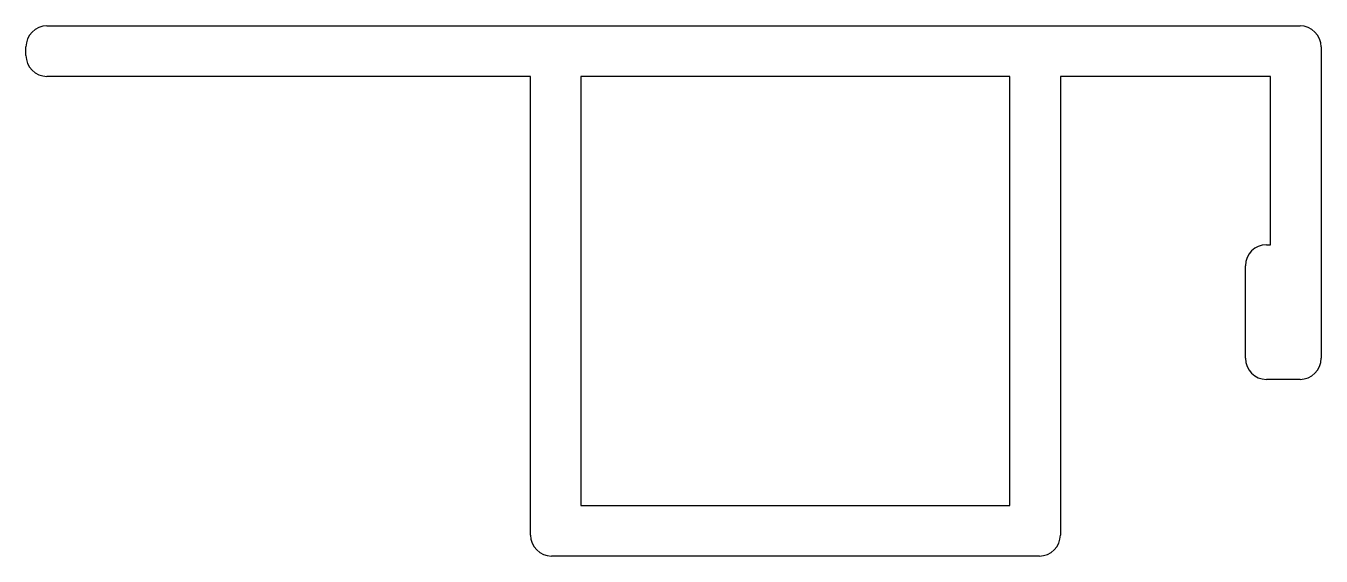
# Model space of a CAD drawing. Extents: x 855.4 to 886.2, y 669.2 to 681.8.
import ezdxf

# ---------------------------------------------------------------- set-up
doc = ezdxf.new("R2010")
doc.units = 0
doc.layers.get('0').update_dxf_attribs({"linetype": 'CONTINUOUS'})

msp = doc.modelspace()

# ---------------------------------------------------------------- linework, layer by layer
for p, q in [((855.893, 681.751), (867.393, 681.751)), ((867.393, 681.751), (879.993, 681.751)), ((879.993, 681.751), (885.693, 681.751)), ((855.393, 681.051), (855.393, 681.251)), ((886.193, 681.251), (886.193, 673.851)), ((867.393, 680.551), (855.893, 680.551)), ((867.393, 669.651), (867.393, 680.551)), ((868.593, 680.551), (868.593, 670.351)), ((878.793, 680.551), (868.593, 680.551)), ((878.793, 670.351), (878.793, 680.551)), ((884.993, 680.551), (879.993, 680.551)), ((879.993, 680.551), (879.993, 669.651)), ((884.993, 676.551), (884.993, 680.551)), ((884.893, 676.551), (884.993, 676.551)), ((884.393, 673.851), (884.393, 676.051)), ((885.693, 673.351), (884.893, 673.351)), ((868.593, 670.351), (878.793, 670.351)), ((879.493, 669.151), (867.893, 669.151))]:
    msp.add_line(p, q)
for centre, start, end in [((855.893, 681.251), 90, 180), ((885.693, 681.251), 0, 90), ((855.893, 681.051), 180, 270), ((884.893, 676.051), 90, 180), ((884.893, 673.851), 180, 270), ((885.693, 673.851), 270, 0), ((867.893, 669.651), 180, 270), ((879.493, 669.651), 270, 0)]:
    msp.add_arc(centre, 0.5, start, end)

doc.saveas('drawing.dxf')
